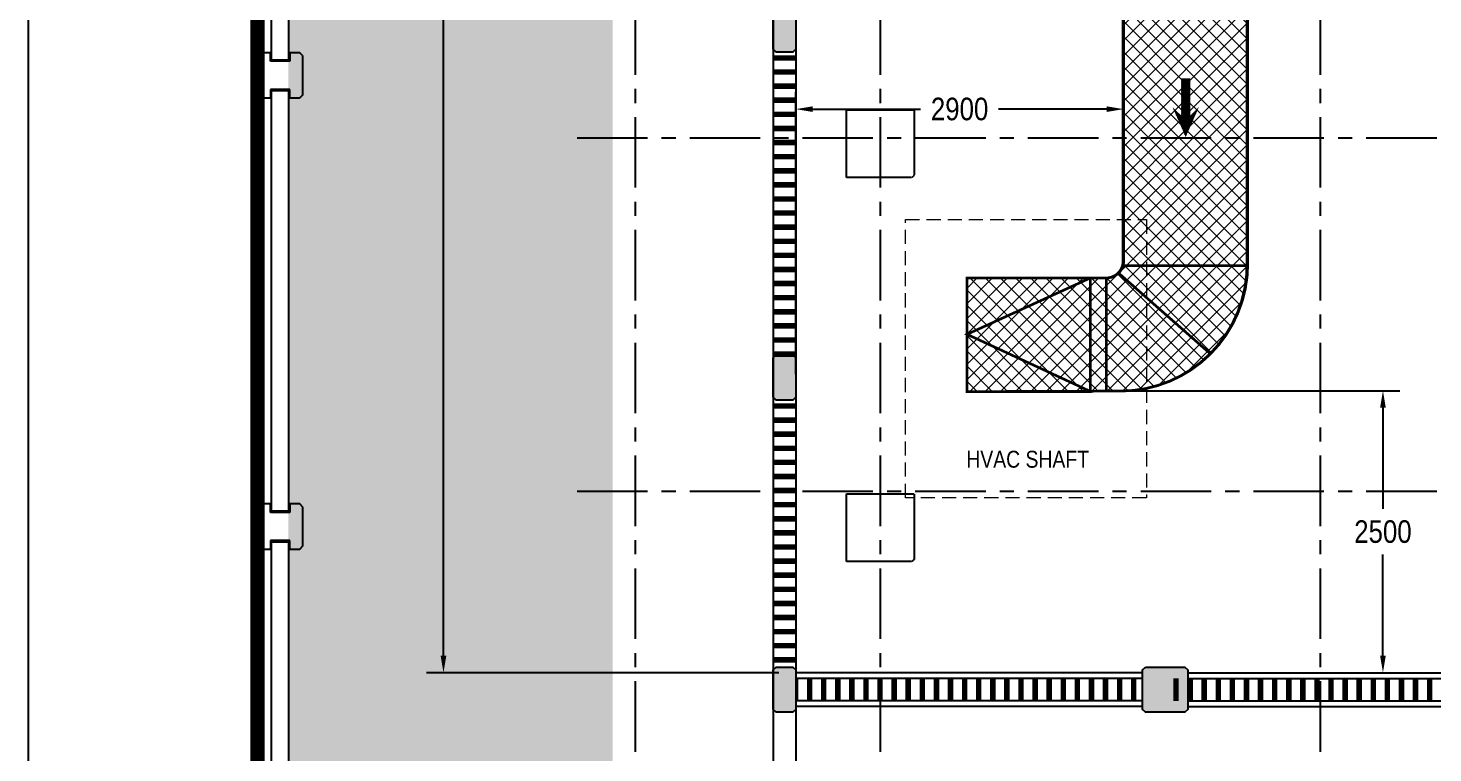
# Model space of a CAD drawing. Header units: metres. Extents: x 841183 to 1048542, y 259326 to 317714.
# Drawn here: x 992666 to 1005126, y 293182 to 299606 of the extents above; entities that cross this region are included whole.
import ezdxf
from ezdxf import colors
from ezdxf.entities.mleader import LeaderData, LeaderLine
from ezdxf.enums import TextEntityAlignment as Align
from ezdxf.math import Vec2, Vec3

# ---------------------------------------------------------------- set-up
doc = ezdxf.new("R2010")
doc.units = ezdxf.units.M
doc.header["$PDMODE"] = 34
for name, pattern in [('( Hidden )', [0.375, 0.25, -0.125]), ('1', [0, 0, 0]), ('HIDDEN2', [0.1875, 0.125, -0.0625]), ('VILLA AXIS$0$CENTER', [2, 1.25, -0.25, 0.25, -0.25])]:
    doc.linetypes.add(name, pattern=pattern)
for name, color, linetype, lineweight in [('0_ARROW', 20, 'Continuous', 0), ('0_RA DUCT', 5, '1', 0), ('0_SA DUCT', 76, '1', 0)]:
    doc.layers.add(name, color=color, linetype=linetype, lineweight=lineweight)
for name, color, linetype, transparency in [('A-AXIS DIMENSION', 252, 'Continuous', 0.6), ('A-REFLECT DOWN', 252, 'Continuous', 0.6), ('G-HATCH', 253, 'Continuous', 0.6)]:
    doc.layers.add(name, color=color, linetype=linetype, transparency=transparency)
for name, color, linetype in [('A-AXIS LINE', 253, 'Continuous'), ('A-WALL-1', 252, 'Continuous'), ('F-PLOT LIMITS - Zoom', 1, 'Continuous'), ('G-COL', 252, 'Continuous'), ('INTEC -BEAM', 8, 'Continuous'), ('INTEC -CLUSTRA', 8, 'Continuous'), ('INTEC -HATCH-WALL', 252, 'Continuous'), ('PRE CAST WALL', 252, 'Continuous'), ('SUPPLY AIR DUCT', 82, 'Continuous'), ('TEXT', 7, 'Continuous')]:
    doc.layers.add(name, color=color, linetype=linetype)
doc.styles.add('romans', font='romans.shx', dxfattribs={"width": 0.85})
doc.styles.get("Standard").update_dxf_attribs({"font": 'ARIALN.TTF'})
doc.dimstyles.new('DIM-100', dxfattribs={"dimtxt": 200, "dimasz": 100, "dimexe": 50, "dimexo": 75, "dimgap": 50, "dimtad": 1, "dimdec": 0, "dimrnd": 5, "dimzin": 9, "dimdsep": 46, "dimtxsty": 'romans', "dimblk1": 'D-oblique', "dimblk2": 'D-oblique', "dimsah": 1, "dimcen": 100, "dimdle": 100, "dimclrd": 256, "dimclre": 256, "dimclrt": 131, "dimadec": 0, "dimazin": 0, "dimtfac": 1, "dimtdec": 0, "dimtofl": 0, "dimtmove": 2, "dimatfit": 3, "dimldrblk": 'OBLIQUE', "dimfxl": 100, "dimfxlon": 1, "dimtfillclr": 256, "dimtolj": 1, "dimtzin": 0, "dimarcsym": 0})
doc.dimstyles.get("Standard").update_dxf_attribs({"dimtxt": 200, "dimasz": 150, "dimexe": 150, "dimexo": 150, "dimgap": 100, "dimtad": 0, "dimtih": 1, "dimtoh": 1, "dimdec": 0, "dimzin": 0, "dimdsep": 46, "dimtxsty": 'Standard', "dimcen": 0.09, "dimadec": 0, "dimazin": 0, "dimtfac": 1, "dimtdec": 0, "dimtofl": 0, "dimtmove": 0, "dimatfit": 3, "dimfxl": 1, "dimtolj": 1, "dimtzin": 0, "dimarcsym": 0})
pattern_1 = [(270, (-86041.74, -213855.55), (125, -1e-13), []), (270, (-86026.11, -213855.55), (125, -1e-13), []), (270, (-86010.49, -213855.55), (125, -1e-13), [])]

# ---------------------------------------------------------------- blocks, each defined once
blk = doc.blocks.new('0-ARROW-3-flat-28')
at = {"layer": '0_ARROW', "true_color": 0xc8c8c8}
h = blk.add_hatch(dxfattribs=at)
h.set_pattern_fill('ACET-2D-ANSI31', color=9)
h.set_pattern_definition([(45, (-1139722.569, -277349.404), (-2.24506403, 2.24506403), [])])
h.paths.add_polyline_path([(175, -37), (508, -37), (508, 37), (175, 37), (243, 107), (0, 0), (243, -107)])
at = {"layer": '0_ARROW', "const_width": 6.83}
blk.add_lwpolyline([(508, -37), (175, -37), (243, -107), (0, 0), (243, 107), (175, 37), (508, 37)], close=True, dxfattribs=at)
blk = doc.blocks.new('A$C73141abc')
at = {"layer": '0_RA DUCT'}
h = blk.add_hatch(dxfattribs=at)
h.set_pattern_fill('ANSI37', color=8, scale=30)
h.paths.add_polyline_path([(-8060, -12392), (-9155, -12392), (-9155, -12892)], flags=17)
h.paths.add_polyline_path([(-8060, -12392), (-9155, -12892), (-9155, -13400), (-8060, -13396)])
h.paths.add_polyline_path([(-7918, -12392), (-8060, -12392), (-8060, -13396), (-7918, -13396)])
h.paths.add_polyline_path([(-7564, -12566), (-7812, -12348, -0.198912), (-7918, -12392), (-7918, -13396), (-7789, -13395, 0.050488), (-7564, -13372)])
h.paths.add_polyline_path([(-7564, -12566), (-7564, -13372, 0.146544), (-6996, -13065)])
h.paths.add_polyline_path([(-6668, -12282), (-7564, -12282), (-7564, -12566), (-6996, -13065, 0.195943)])
h.paths.add_polyline_path([(-7564, -12282), (-7564, -11875), (-7768, -11875), (-7768, -12242, -0.198912), (-7812, -12348), (-7564, -12566)])
h.paths.add_polyline_path([(-7215, -11135), (-7322, -10893), (-7252, -10961), (-7252, -10627), (-7178, -10627), (-7178, -10961), (-7108, -10893)], flags=16)
h.paths.add_polyline_path([(-7699, -9191), (-7699, -8151), (-6740, -8151), (-6740, -9191)], flags=16)
h.paths.add_polyline_path([(-7697, -4337), (-7697, -3297), (-6738, -3297), (-6738, -4337)], flags=16)
h.paths.add_polyline_path([(-7346, -4137), (-7093, -4137), (-7093, -3885), (-7346, -3885)], flags=8)
h.paths.add_polyline_path([(-9211, -14158), (-8048, -14158), (-8048, -13846), (-9211, -13846)], flags=9)
h.paths.add_polyline_path([(-7332, -8992), (-7079, -8992), (-7079, -8740), (-7332, -8740)], flags=8)
edge = h.paths.add_edge_path()
edge.add_line((-6668, -9670), (-7767, -9670))
edge.add_line((-7767, -9670), (-7767, -9416))
edge.add_line((-7767, -9416), (-6668, -9416))
edge.add_line((-6668, -9416), (-6668, -7974))
edge.add_line((-6668, -7974), (-7767, -7974))
edge.add_line((-7767, -7974), (-7767, -7317))
edge.add_line((-7767, -7317), (-6668, -7317))
edge.add_line((-6668, -7317), (-6668, -24))
edge.add_line((-6668, -24), (-7768, -24))
edge.add_line((-7768, -24), (-7768, -11875))
edge.add_line((-7768, -11875), (-7564, -11875))
edge.add_line((-7564, -11875), (-7564, -12282))
edge.add_line((-7564, -12282), (-6668, -12282))
edge.add_arc((-7793, -12270), 1125, 359.4359, 360)
edge.add_line((-6668, -12270), (-6668, -9670))
at = {"layer": '0_SA DUCT', "color": 7, "linetype": '( Hidden )', "ltscale": 500}
blk.add_lwpolyline([(-9701, -11875), (-7564, -11875), (-7564, -14341), (-9701, -14341)], close=True, dxfattribs=at)
at = {"layer": 'SUPPLY AIR DUCT', "elevation": 105}
for points in [[(-6668, -24, 30, 30, 0), (-7768, -24, 30, 30, 0), (-7768, -12242, 30, 23.5, -0.414214), (-7918, -12392, 23.5, 23.5, 0), (-9155, -12392, 23.5, 23.5, 0)], [(-6668, -24, 30, 30, 0), (-6668, -12270, 30, 23.5, -0.413285), (-7789, -13395, 23.5, 23.5, 0), (-9155, -13400, 23.5, 23.5, 0)]]:
    blk.add_lwpolyline(points, format="xyseb", dxfattribs=at)
at = {"layer": 'SUPPLY AIR DUCT', "const_width": 23.5}
for points, elevation in [([(-7812, -12348), (-6996, -13065)], 105), ([(-7768, -12282), (-6668, -12282)], 105), ([(-8060, -12392), (-9155, -12892), (-8074, -13392)], -8), ([(-7918, -12392), (-7918, -13396)], 105)]:
    blk.add_lwpolyline(points, dxfattribs=dict(at, elevation=elevation))
at = {"layer": 'SUPPLY AIR DUCT', "const_width": 23.5, "elevation": -9}
blk.add_lwpolyline([(-8060, -13400), (-8060, -12392), (-9155, -12392), (-9155, -13400)], close=True, dxfattribs=at)
at = {"rotation": 90}
blk.add_blockref('0-ARROW-3-flat-28', (-7215, -11135), dxfattribs=at)
at = {"layer": 'TEXT', "insert": (-9161, -13924, 1), "char_height": 150, "width": 1225.21, "attachment_point": 1}
blk.add_mtext('HVAC SHAFT', dxfattribs=at)
blk = doc.blocks.new('*D103')
at = {"color": 0, "lineweight": -2, "transparency": 16777216}
for p, q in [((999325, 311784), (996200, 311784)), ((996350, 311634), (996350, 303040)), ((996350, 294042), (996350, 302636)), ((999326, 293892), (996200, 293892))]:
    blk.add_line(p, q, dxfattribs=at)
at = {"color": 0, "transparency": 16777216}
for points in [[(996325, 311634), (996375, 311634), (996350, 311784)], [(996325, 294042), (996375, 294042), (996350, 293892)]]:
    blk.add_solid(points, dxfattribs=at)
at = {"layer": 'Defpoints', "color": 0, "transparency": 16777216}
for p in [(999475, 311784, -68), (996350, 293892), (999476, 293892, 44)]:
    blk.add_point(p, dxfattribs=at)
at = {"color": 0, "transparency": 16777216, "insert": (996350, 302838), "char_height": 200, "attachment_point": 5}
blk.add_mtext('\\A1;17890', dxfattribs=at)
blk = doc.blocks.new('*D105')
at = {"color": 0, "lineweight": -2, "transparency": 16777216}
for p, q in [((1002225, 296392), (1004833, 296392)), ((1004683, 296242), (1004683, 295344)), ((1004683, 294042), (1004683, 294940)), ((1003631, 293892), (1004833, 293892))]:
    blk.add_line(p, q, dxfattribs=at)
at = {"color": 0, "transparency": 16777216}
for points in [[(1004658, 296242), (1004708, 296242), (1004683, 296392)], [(1004658, 294042), (1004708, 294042), (1004683, 293892)]]:
    blk.add_solid(points, dxfattribs=at)
at = {"layer": 'Defpoints', "color": 0, "transparency": 16777216}
for p in [(1002075, 296392, 29), (1003481, 293892, 4), (1004683, 293892)]:
    blk.add_point(p, dxfattribs=at)
at = {"color": 0, "transparency": 16777216, "insert": (1004683, 295142), "char_height": 200, "attachment_point": 5}
blk.add_mtext('\\A1;2500', dxfattribs=at)
blk = doc.blocks.new('*D106')
at = {"color": 0, "lineweight": -2, "transparency": 16777216}
for p, q in [((999475, 296539), (999475, 299038)), ((1002381, 297692), (1002381, 299038)), ((999625, 298888), (1000582, 298888)), ((1002231, 298888), (1001274, 298888))]:
    blk.add_line(p, q, dxfattribs=at)
at = {"color": 0, "transparency": 16777216}
for points in [[(999625, 298913), (999625, 298863), (999475, 298888)], [(1002231, 298913), (1002231, 298863), (1002381, 298888)]]:
    blk.add_solid(points, dxfattribs=at)
at = {"layer": 'Defpoints', "color": 0, "transparency": 16777216}
for p in [(999475, 298888), (1002381, 297542, 30), (999475, 296389, -95)]:
    blk.add_point(p, dxfattribs=at)
at = {"color": 0, "transparency": 16777216, "insert": (1000928, 298888), "char_height": 200, "attachment_point": 5}
blk.add_mtext('\\A1;2900', dxfattribs=at)
blk = doc.blocks.new('A$C51a5b08a')
at = {"layer": 'G-HATCH'}
h = blk.add_hatch(color=256, dxfattribs=at)
h.dxf.hatch_style = 1
h.paths.add_polyline_path([(-38800.6, -11889.5), (-38825.6, -11914.5), (-38825.6, -12264.5), (-38800.6, -12289.5), (-38650.6, -12289.5), (-38625.6, -12264.5), (-38625.6, -11914.5), (-38650.6, -11889.5)])
h = blk.add_hatch(color=256, dxfattribs=at)
h.dxf.hatch_style = 1
h.paths.add_polyline_path([(-38800.6, -14974.5), (-38825.6, -14999.5), (-38825.6, -15349.5), (-38800.6, -15374.5), (-38650.6, -15374.5), (-38625.6, -15349.5), (-38625.6, -14999.5), (-38650.6, -14974.5)])
h = blk.add_hatch(color=256, dxfattribs=at)
h.dxf.hatch_style = 1
h.paths.add_polyline_path([(-38800.6, -17741.9), (-38825.6, -17766.9), (-38825.6, -18116.9), (-38800.6, -18141.9), (-38650.6, -18141.9), (-38625.6, -18116.9), (-38625.6, -17766.9), (-38650.6, -17741.9)])
h = blk.add_hatch(color=256, dxfattribs=at)
h.dxf.hatch_style = 1
h.paths.add_polyline_path([(-35523.8, -17741.9), (-35173.8, -17741.9), (-35148.8, -17766.9), (-35148.8, -18116.9), (-35173.8, -18141.9), (-35523.8, -18141.9), (-35548.8, -18116.9), (-35548.8, -17766.9)])
at = {"layer": 'INTEC -HATCH-WALL'}
h = blk.add_hatch(dxfattribs=at)
h.set_pattern_fill('PLAST', color=256, scale=500, angle=180, style=0)
h.set_pattern_definition([(180, (-94878.55, -5891.31), (-2e-14, -125), []), (180, (-94878.55, -5906.93), (-2e-14, -125), []), (180, (-94878.55, -5922.56), (-2e-14, -125), [])])
h.paths.add_polyline_path([(-38625.6, -14999.5), (-38825.6, -14999.5), (-38825.6, -12314.5), (-38625.6, -12314.5)])
h = blk.add_hatch(dxfattribs=at)
h.set_pattern_fill('PLAST', color=256, scale=500, angle=180, style=0)
h.set_pattern_definition([(180, (-94878.55, -8976.31), (-2e-14, -125), []), (180, (-94878.55, -8991.93), (-2e-14, -125), []), (180, (-94878.55, -9007.56), (-2e-14, -125), [])])
h.paths.add_polyline_path([(-38625.6, -17741.9), (-38825.6, -17741.9), (-38825.6, -15399.5), (-38625.6, -15399.5)])
h = blk.add_hatch(dxfattribs=at)
h.set_pattern_fill('PLAST', color=256, scale=500, angle=270, style=0)
h.set_pattern_definition(pattern_1)
h.paths.add_polyline_path([(-35548.8, -18041.9), (-35548.8, -17841.9), (-38625.6, -17841.9), (-38625.6, -18041.9)])
h = blk.add_hatch(dxfattribs=at)
h.set_pattern_fill('PLAST', color=256, scale=500, angle=270, style=0)
h.set_pattern_definition(pattern_1)
h.paths.add_polyline_path([(-35276.2, -18041.9), (-35276.2, -17841.9), (-32208.1, -17841.8), (-32208.1, -18041.8)])
at = {"layer": 'A-AXIS LINE', "linetype": 'VILLA AXIS$0$CENTER', "ltscale": 500}
for p, q in [((-40050.6, 5133.1, -106.5), (-40050.6, -22178.3, -125.6)), ((-37875.6, 5133.1, -106.5), (-37875.6, -22178.3, -125.6)), ((-33974.9, 5133.1, -106.5), (-33974.9, -22178.3, -125.6)), ((-40565.7, -13051.7, -220.1), (9544.5, -13051.7, -106.5)), ((-40565.7, -16183.2, -220.1), (9544.5, -16183.2, -106.5))]:
    blk.add_line(p, q, dxfattribs=at)
at = {"layer": 'A-WALL-1'}
for p, q in [((-38625.6, -3650, -106.5), (-38625.6, -22581.7, -106.5)), ((-38825.6, -3851.7, -106.5), (-38825.6, -22781.7, -106.5))]:
    blk.add_line(p, q, dxfattribs=at)
at = {"layer": 'A-WALL-1', "linetype": 'Continuous'}
for points, elevation in [([(-38825.6, -12264.5), (-38825.6, -11914.5), (-38800.6, -11889.5), (-38650.6, -11889.5), (-38625.6, -11914.5), (-38625.6, -12264.5), (-38650.6, -12289.5), (-38800.6, -12289.5)], -106.5), ([(-38825.6, -15349.5), (-38825.6, -14999.5), (-38800.6, -14974.5), (-38650.6, -14974.5), (-38625.6, -14999.5), (-38625.6, -15349.5), (-38650.6, -15374.5), (-38800.6, -15374.5)], -130.3), ([(-38825.6, -18116.9), (-38825.6, -17766.9), (-38800.6, -17741.9), (-38650.6, -17741.9), (-38625.6, -17766.9), (-38625.6, -18116.9), (-38650.6, -18141.9), (-38800.6, -18141.9)], 5.3), ([(-35523.8, -17741.9), (-35173.8, -17741.9), (-35148.8, -17766.9), (-35148.8, -18116.9), (-35173.8, -18141.9), (-35523.8, -18141.9), (-35548.8, -18116.9), (-35548.8, -17766.9)], -34.3)]:
    blk.add_lwpolyline(points, close=True, dxfattribs=dict(at, elevation=elevation))
at = {"layer": 'G-COL', "color": 8, "linetype": 'HIDDEN2', "ltscale": 6, "elevation": -106.5}
for points in [[(-37595.6, -13401.7), (-38175.6, -13401.7), (-38175.6, -12801.7), (-37575.6, -12801.7), (-37575.6, -13381.7)], [(-37595.6, -16806.6), (-38175.6, -16806.6), (-38175.6, -16206.6), (-37575.6, -16206.6), (-37575.6, -16786.6)]]:
    blk.add_lwpolyline(points, close=True, dxfattribs=at)
at = {"layer": 'INTEC -BEAM'}
for p, q in [((-35548.8, -17791.9, -11.3), (-38625.6, -17791.9, 5.3)), ((-35148.8, -17791.9, -11.3), (-32208.1, -17791.8, 106.5)), ((-35548.8, -18091.9, -11.3), (-38625.6, -18091.9, 5.3)), ((-35148.8, -18091.9, -11.3), (-32208.1, -18091.8, 106.5))]:
    blk.add_line(p, q, dxfattribs=at)
at = {"layer": 'INTEC -CLUSTRA'}
for p, q in [((-38825.6, -12264.5, -106.5), (-38825.6, -14999.5, -106.5)), ((-38625.6, -12264.5, -106.5), (-38625.6, -14999.5, -106.5)), ((-38825.6, -15349.5, -130.3), (-38825.6, -17791.9, 5.3)), ((-38625.6, -15349.5, -130.3), (-38624.2, -17791.9, 5.3)), ((-35548.8, -17841.9, -11.3), (-38625.6, -17841.9, 5.3)), ((-35148.8, -17841.9, -11.3), (-32208.1, -17841.8, 106.5)), ((-35548.8, -18041.9, -11.3), (-38625.6, -18041.9, 5.3)), ((-35148.8, -18041.9, -11.3), (-32208.1, -18041.8, 106.5))]:
    blk.add_line(p, q, dxfattribs=at)
at = {"color": 252, "style": 'romans', "width": 0.8}
blk.add_attdef('RD01', text='', height=225, dxfattribs=at).set_placement((-31176.6, -17501.4, -38.4), align=Align.MIDDLE_CENTER)
blk = doc.blocks.new('D-oblique')
for p, q in [((0, -1), (0, 1)), ((-0.707, -0.707), (0.707, 0.707)), ((-1, 0), (0.647, 0))]:
    blk.add_line(p, q)
blk = doc.blocks.new('*D284')
at = {"layer": 'A-AXIS DIMENSION', "lineweight": -2, "transparency": 16777216}
for p, q in [((-45335, 300), (-45635, 300)), ((-45435, 50), (-45435, -49450)), ((-45335, -49700), (-45635, -49700))]:
    blk.add_line(p, q, dxfattribs=at)
at = {"layer": 'Defpoints', "color": 0, "transparency": 16777216}
for p in [(-44732, 300), (-45435, -49700), (-44732, -49700)]:
    blk.add_point(p, dxfattribs=at)
at = {"layer": 'A-AXIS DIMENSION', "lineweight": -2, "transparency": 16777216, "xscale": 250, "yscale": 250, "zscale": 250}
for p, rotation in [((-45435, 300), 90), ((-45435, -49700), 270)]:
    blk.add_blockref('D-oblique', p, dxfattribs=dict(at, rotation=rotation))
at = {"layer": 'A-AXIS DIMENSION', "color": 252, "transparency": 16777216, "insert": (-45735, -24700), "char_height": 500, "attachment_point": 5, "rotation": 90, "style": 'romans'}
blk.add_mtext('\\A1;50000', dxfattribs=at)
blk = doc.blocks.new('_OBLIQUE')
at = {"color": 0, "linetype": 'ByBlock'}
blk.add_line((-0.5, -0.5), (0.5, 0.5), dxfattribs=at)
blk = doc.blocks.new('A$C56b1935b')
at = {"layer": 'A-WALL-1', "color": 252}
for p, q in [((-5199, -12596, 0), (-5224, -12621, 0)), ((-5224, -12621, 0), (-5224, -12971, 0)), ((-5109, -12596, 0), (-5199, -12596, 0)), ((-5109, -12671, 0), (-5109, -12596, 0)), ((-4939, -12671, 0), (-5109, -12671, 0)), ((-4849, -12596, 0), (-4939, -12596, 0)), ((-4939, -12596, 0), (-4939, -12671, 0)), ((-4824, -12621, 0), (-4849, -12596, 0)), ((-4824, -12621, 0), (-4824, -12971, 0)), ((-4939, -12921, 0), (-5109, -12921, 0)), ((-5109, -12921, 0), (-5109, -12996, 0)), ((-4939, -12996, 0), (-4939, -12921, 0)), ((-5224, -12971, 0), (-5199, -12996, 0)), ((-5199, -12996, 0), (-5109, -12996, 0)), ((-4939, -12996, 0), (-4849, -12996, 0)), ((-4849, -12996, 0), (-4824, -12971, 0)), ((-4824, -12971, 0), (-4849, -12996, 0)), ((-5199, -16596, 0), (-5224, -16621, 0)), ((-5224, -16621, 0), (-5224, -16971, 0)), ((-5109, -16596, 0), (-5199, -16596, 0)), ((-5109, -16671, 0), (-5109, -16596, 0)), ((-4939, -16671, 0), (-5109, -16671, 0)), ((-4849, -16596, 0), (-4939, -16596, 0)), ((-4939, -16596, 0), (-4939, -16671, 0)), ((-4824, -16621, 0), (-4849, -16596, 0)), ((-4824, -16621, 0), (-4824, -16971, 0)), ((-4939, -16921, 0), (-5109, -16921, 0)), ((-5109, -16921, 0), (-5109, -16996, 0)), ((-4939, -16996, 0), (-4939, -16921, 0)), ((-5224, -16971, 0), (-5199, -16996, 0)), ((-5199, -16996, 0), (-5109, -16996, 0)), ((-4939, -16996, 0), (-4849, -16996, 0)), ((-4849, -16996, 0), (-4824, -16971, 0)), ((-4824, -16971, 0), (-4849, -16996, 0))]:
    blk.add_line(p, q, dxfattribs=at)
at = {"layer": 'PRE CAST WALL', "color": 252}
for p, q in [((-5099, -12661, -42), (-5099, -8931, -42)), ((-4949, -8931, -42), (-4949, -12661, -42)), ((-4949, -12661, -42), (-5099, -12661, -42)), ((-5099, -16661, -42), (-5099, -12931, -42)), ((-5099, -12931, -42), (-4949, -12931, -42)), ((-4949, -12931, -42), (-4949, -16661, -42)), ((-4949, -16661, -42), (-5099, -16661, -42)), ((-5099, -20661, -42), (-5099, -16931, -42)), ((-5099, -16931, -42), (-4949, -16931, -42)), ((-4949, -16931, -42), (-4949, -20661, -42))]:
    blk.add_line(p, q, dxfattribs=at)
blk = doc.blocks.new('A$C10b3fa2f')
at = {"layer": 'F-PLOT LIMITS - Zoom', "color": 252, "linetype": 'HIDDEN2', "ltscale": 2500, "elevation": 74}
blk.add_lwpolyline([(-43400, 300, 100, 75, 0), (6600, 300, 128.5, 128.5, 0), (6600.1, -49700, 128.5, 128.5, 0), (-43400, -49700, 128.5, 128.5, 0)], format="xyseb", close=True, dxfattribs=at)
at = {"layer": 'A-AXIS DIMENSION', "color": 252}
dim = blk.add_linear_dim(base=(-45434.8, -49700, 74), p1=(-44732, 300, 74), p2=(-44732, -49700, 74), angle=90, dimstyle='DIM-100', override={"dimtxt": 500, "dimasz": 250, "dimexe": 200, "dimexo": 200, "dimrnd": 100, "dimdle": 200, "dimclrt": 252}, dxfattribs=at)
dim.commit()
dim.dimension.update_dxf_attribs({"geometry": '*D284', "text_midpoint": (-45734.8, -24700, 74)})
blk.add_blockref('A$C56b1935b', (-38175.6, 300, 6), dxfattribs=at)
at = {"layer": 'A-REFLECT DOWN'}
h = blk.add_hatch(dxfattribs=at)
h.set_pattern_fill('AR-HBONE', color=256, scale=75, style=0)
h.set_pattern_definition([(45, (-872853.3, -501345.44), (0, 424.26407), [900, -300]), (135, (-872641.16, -501133.3), (3e-14, 424.26407), [900, -300])])
h.paths.add_polyline_path([(-40951.9, -7637.1), (-40445.1, -7637.1), (-40278.2, -7926.1), (-40445.1, -8215.1), (-40951.9, -8215.1), (-41118.8, -7926.1)])
edge = h.paths.add_edge_path()
edge.add_line((-40250.6, -6912.7), (-42275.6, -6912.7))
edge.add_line((-42275.6, -6912.7), (-42275.6, -105.8))
edge.add_line((-42275.6, -105.8), (-42275.6, 38.9))
edge.add_line((-42275.6, 38.9), (-43125, 38.9))
edge.add_line((-43125, 38.9), (-43125, -30517.1))
edge.add_line((-43125, -30517.1), (-43000, -30517.1))
edge.add_line((-43000, -30517.1), (-43000, -32386.1))
edge.add_line((-43000, -32386.1), (-6450, -32386.1))
edge.add_arc((-6450, -25886.1), 6500, 270, 360)
edge.add_line((50, -25886.1), (50, -22117.5))
edge.add_line((50, -22117.5), (-3025.4, -22117.5))
edge.add_line((-3025.4, -22117.5), (-3025.4, -31367.5))
edge.add_line((-3025.4, -31367.5), (-37875.6, -31367.3))
edge.add_line((-37875.6, -31367.3), (-37875.6, -22117.5))
edge.add_line((-37875.6, -22117.5), (-40250.6, -22117.5))
edge.add_line((-40250.6, -22117.5), (-40250.6, -6912.7))

msp = doc.modelspace()

# ---------------------------------------------------------------- block references
at = {"color": 2}
msp.add_blockref('A$C10b3fa2f', (1038100.4, 311684, -216), dxfattribs=at)

# ---------------------------------------------------------------- next in the draw order: block references
msp.add_blockref('A$C51a5b08a', (1038100.4, 311683.9, -103.7), dxfattribs=at)

# ---------------------------------------------------------------- next in the draw order: dimensions: what is measured, and where the dimension line sits
dim = msp.add_linear_dim(base=(996349.6, 293892, -29.9), p1=(999474.9, 311783.9, -97.9), p2=(999476.2, 293892, 13.9), angle=90, text='17890', dimstyle='Standard')
dim.commit()
dim.dimension.update_dxf_attribs({"geometry": '*D103', "text_midpoint": (996349.6, 302837.9, -29.9)})

# ---------------------------------------------------------------- next in the draw order: block references
msp.add_blockref('A$C73141abc', (1010148.8, 309783.8, -104.6))

# ---------------------------------------------------------------- next in the draw order: dimensions: what is measured, and where the dimension line sits
dim = msp.add_linear_dim(base=(999474.8, 298887.9, -29.9), p1=(1002381, 297542.3), p2=(999474.8, 296389.2, -124.8), text='2900', dimstyle='Standard')
dim.commit()
dim.dimension.update_dxf_attribs({"geometry": '*D106', "text_midpoint": (1000927.9, 298887.9, -29.9)})
dim = msp.add_linear_dim(base=(1004683.2, 293892, -29.9), p1=(1002074.9, 296392, -0.9), p2=(1003480.8, 293892, -25.7), angle=90, dimstyle='Standard')
dim.commit()
dim.dimension.update_dxf_attribs({"geometry": '*D105', "text_midpoint": (1004683.2, 295142, -29.9)})

# ---------------------------------------------------------------- next in the draw order: leaders
ml = msp.add_multileader_mtext('Standard')
ml.set_content('2X100% COOLING AIR \\PEXTRACT FANS FOR TOILET', color=256)
ml.set_leader_properties()
ml.build(insert=Vec2(0, 0))
ml.multileader.update_dxf_attribs({"text_left_attachment_type": 2, "text_right_attachment_type": 2, "dogleg_length": 200, "arrow_head_size": 200})
ctx = ml.context
ctx.base_point, ctx.char_height, ctx.arrow_head_size, ctx.landing_gap_size, ctx.plane_origin = Vec3(997803.7, 300270.5), 200, 200, 100, Vec3(998069.4, 298207.8)
ctx.left_attachment, ctx.right_attachment, ctx.text_align_type = 2, 2, 2
notes = []
notes.append((ctx, [(0, (1, 1, 0), (1001338.2, 300270.5), (-1, 0), 200, [(0, [(1001629.2, 302306.5)], 0, [])])]))
ctx.mtext.insert, ctx.mtext.alignment, ctx.mtext.flow_direction = Vec3(1001038.2, 300542.4), 3, 5
ctx.mtext.has_bg_fill, ctx.mtext.bg_color, ctx.mtext.bg_scale_factor, ctx.mtext.bg_transparency, ctx.mtext.use_window_bg_color = 1, -1027028792, 1.5, 0, 1
for ctx, leaders in notes:
    for number, flags, end, landing, length, lines in leaders:
        leader = LeaderData()
        leader.index, (leader.has_last_leader_line, leader.has_dogleg_vector, leader.attachment_direction) = number, flags
        leader.last_leader_point, leader.dogleg_vector, leader.dogleg_length = Vec3(end), Vec3(landing), length
        for number, points, colour, breaks in lines:
            line = LeaderLine()
            line.index, line.vertices, line.color, line.breaks = number, Vec3.list(points), colors.encode_raw_color(colour), breaks
            leader.lines.append(line)
        ctx.leaders.append(leader)

doc.saveas('drawing.dxf')
